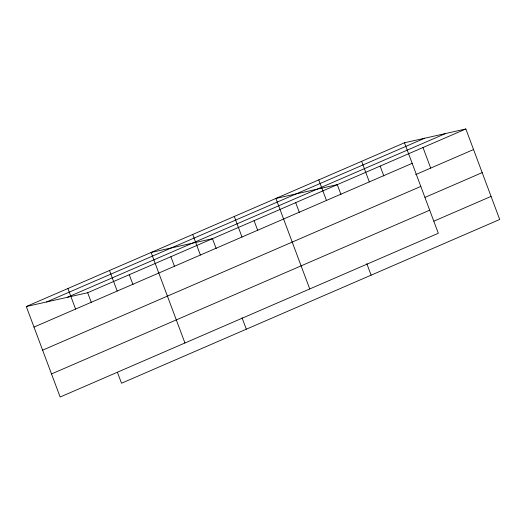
<?xml version="1.0" encoding="UTF-8"?>
<svg xmlns="http://www.w3.org/2000/svg" width="526" height="526" viewBox="0 0 526 526"><rect width="100%" height="100%" fill="white"/><g stroke="black" fill="none" stroke-linecap="round" stroke-linejoin="round"><path stroke-width="0.79" d="M404.487 142.763L438.322 233.274L60.142 397.025L26.3 306.52L404.487 142.763L465.858 128.975L499.7 219.48L121.513 383.237L117.489 372.467M46.551 301.97L424.738 138.213M67.42 297.275L445.607 133.525M26.3 306.52L87.678 292.726L465.858 128.975M33.993 327.087L412.174 163.336M415.652 174.612L473.551 149.542M42.619 350.165L420.807 186.414M425.034 197.368L482.178 172.62M51.509 373.947L429.696 210.19M433.924 221.15L491.074 196.402M422.996 147.53L430.689 168.103M380.14 166.091L383.842 175.993M361.625 161.324L369.318 181.891M340.979 194.554L337.278 184.652L275.9 198.44L309.742 288.952M366.8 263.618L371.119 275.157M318.763 179.879L326.455 200.452M295.678 202.661L299.379 212.57M254.078 220.677L257.779 230.579M234.3 216.456L241.993 237.022M216.179 248.594L212.478 238.686L151.1 252.48L184.942 342.985M241.999 317.658L246.313 329.197M192.7 234.465L200.393 255.038M170.878 256.701L174.579 266.603M129.278 274.717L132.979 284.619M109.5 270.489L117.193 291.062M87.678 292.726L91.379 302.634M67.9 288.504L75.593 309.078"/></g></svg>
